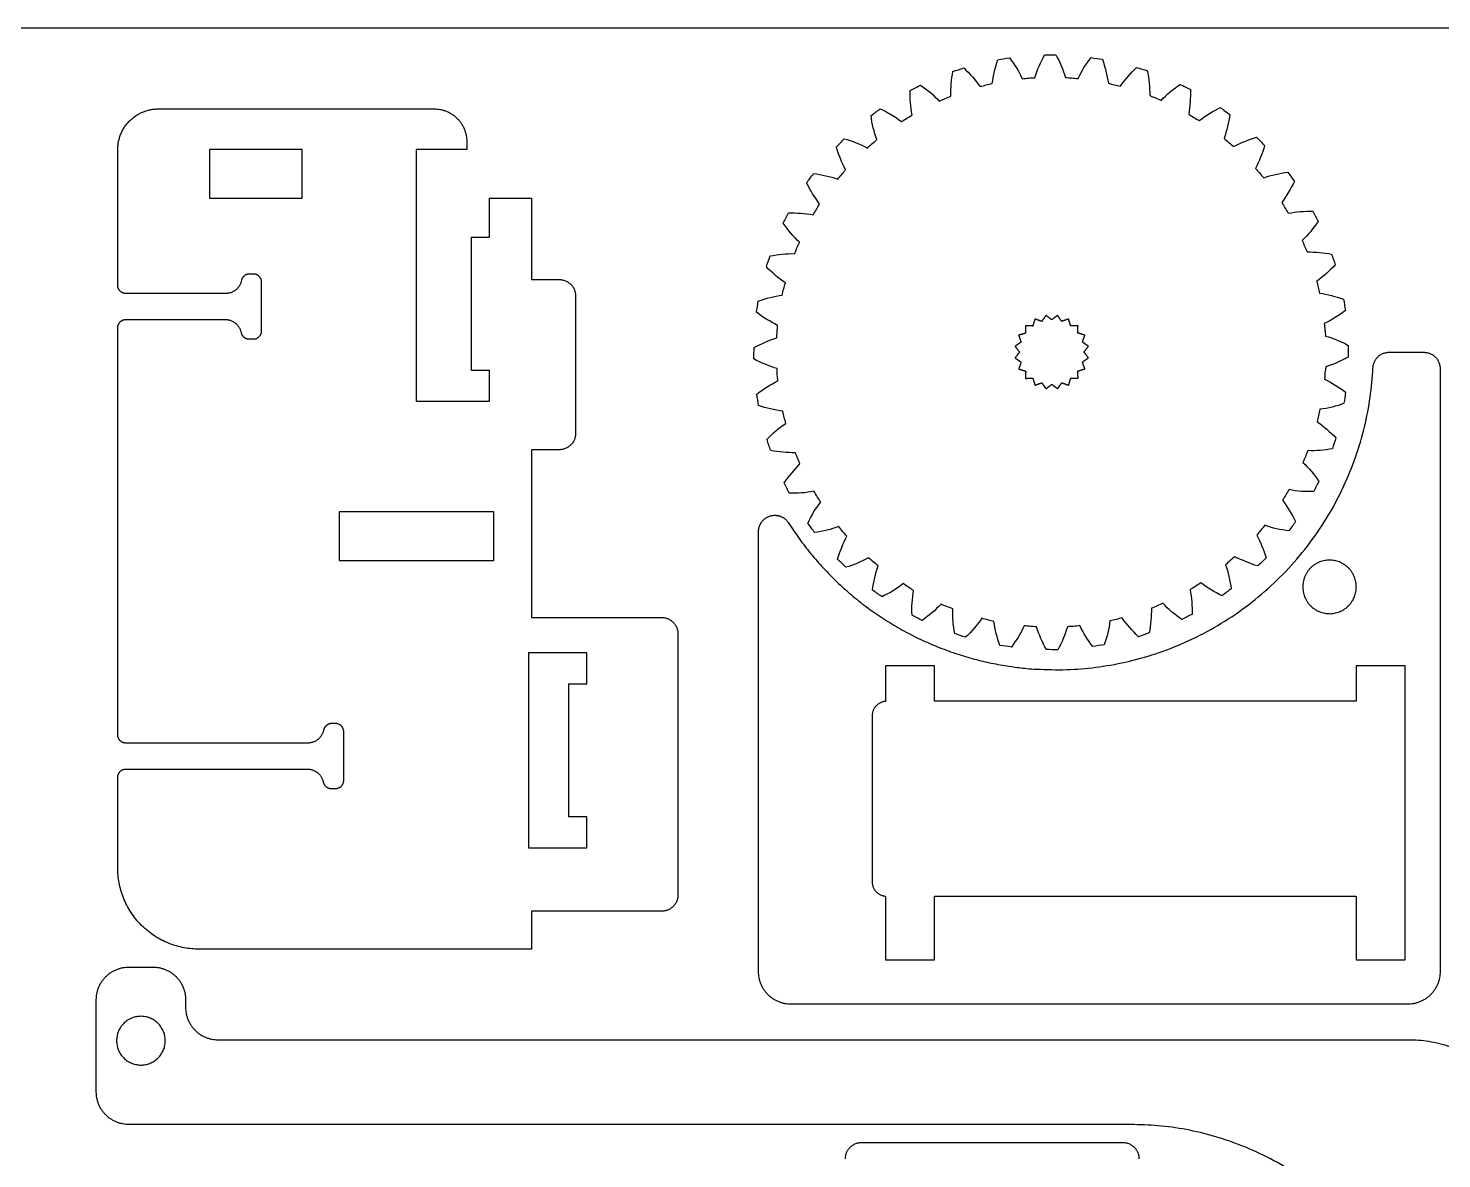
# Model space of a CAD drawing. Header units: millimetres. Extents: x -488 to 12, y -1 to 299.
# Drawn here: x -239.6 to -152.5, y 229.5 to 299.1 of the extents above; entities that cross this region are included whole.
import ezdxf

# ---------------------------------------------------------------- set-up
doc = ezdxf.new("R2010")
doc.units = ezdxf.units.MM
doc.header["$MEASUREMENT"] = 0
doc.layers.add('DEFAULT', color=7, linetype='Continuous')

msp = doc.modelspace()

# ---------------------------------------------------------------- linework, layer by layer
at = {"layer": 'DEFAULT'}
for p, q in [((-215.704, 291.628), (-215.704, 276.128)), ((-215.704, 276.128), (-211.185, 276.128))]:
    msp.add_line(p, q, dxfattribs=at)
msp.add_lwpolyline([(-488.317, -0.907), (11.683, -0.907), (11.683, 299.093), (-488.317, 299.093), (-488.317, -0.907)], dxfattribs=at)
for points, degree in [([(-180.203, 295.688), (-180.136, 296.191), (-180.022, 296.682), (-179.85, 297.159)], 3), ([(-179.85, 297.159), (-179.617, 297.197), (-179.384, 297.235), (-179.15, 297.273)], 3), ([(-179.15, 297.273), (-178.835, 296.869), (-178.564, 296.444), (-178.352, 295.988)], 3), ([(-177.581, 296.049), (-177.417, 296.543), (-177.23, 296.999), (-176.985, 297.454)], 3), ([(-176.985, 297.454), (-176.754, 297.456), (-176.522, 297.459), (-176.29, 297.461)], 3), ([(-176.29, 297.461), (-176.037, 297.019), (-175.842, 296.537), (-175.683, 296.061)], 3), ([(-174.913, 295.995), (-174.698, 296.464), (-174.438, 296.892), (-174.109, 297.286)], 3), ([(-174.109, 297.286), (-173.879, 297.253), (-173.648, 297.22), (-173.418, 297.187)], 3), ([(-173.418, 297.187), (-173.247, 296.706), (-173.129, 296.214), (-173.051, 295.706)], 3), ([(-182.758, 294.916), (-182.765, 295.419), (-182.721, 295.942), (-182.624, 296.437)], 3), ([(-182.624, 296.437), (-182.404, 296.507), (-182.183, 296.578), (-181.962, 296.649)], 3), ([(-181.962, 296.649), (-181.582, 296.308), (-181.255, 295.927), (-180.954, 295.504)], 3), ([(-172.305, 295.531), (-172.014, 295.941), (-171.683, 296.339), (-171.31, 296.684)], 3), ([(-171.31, 296.684), (-171.088, 296.614), (-170.866, 296.545), (-170.643, 296.475)], 3), ([(-170.643, 296.475), (-170.55, 295.969), (-170.497, 295.464), (-170.503, 294.957)], 3), ([(-185.144, 293.75), (-185.238, 294.253), (-185.27, 294.765), (-185.263, 295.271)], 3), ([(-185.263, 295.271), (-185.048, 295.376), (-184.833, 295.481), (-184.618, 295.586)], 3), ([(-184.618, 295.586), (-184.2, 295.3), (-183.809, 294.982), (-183.469, 294.612)], 3), ([(-180.954, 295.504), (-180.833, 295.537), (-180.712, 295.571), (-180.59, 295.605)], 3), ([(-180.59, 295.605), (-180.461, 295.633), (-180.332, 295.661), (-180.203, 295.688)], 3), ([(-178.352, 295.988), (-178.221, 296.002), (-178.089, 296.016), (-177.958, 296.031)], 3), ([(-177.958, 296.031), (-177.832, 296.037), (-177.707, 296.043), (-177.581, 296.049)], 3), ([(-175.683, 296.061), (-175.556, 296.053), (-175.428, 296.046), (-175.3, 296.038)], 3), ([(-175.3, 296.038), (-175.171, 296.024), (-175.042, 296.01), (-174.913, 295.995)], 3), ([(-173.051, 295.706), (-172.927, 295.676), (-172.803, 295.647), (-172.679, 295.618)], 3), ([(-172.679, 295.618), (-172.554, 295.589), (-172.43, 295.56), (-172.305, 295.531)], 3), ([(-169.799, 294.649), (-169.444, 295.018), (-169.052, 295.352), (-168.63, 295.64)], 3), ([(-168.63, 295.64), (-168.416, 295.534), (-168.202, 295.428), (-167.988, 295.322)], 3), ([(-167.988, 295.322), (-167.991, 294.818), (-168.023, 294.308), (-168.101, 293.805)], 3), ([(-183.469, 294.612), (-183.344, 294.667), (-183.219, 294.722), (-183.095, 294.778)], 3), ([(-183.095, 294.778), (-182.983, 294.824), (-182.87, 294.87), (-182.758, 294.916)], 3), ([(-170.503, 294.957), (-170.383, 294.906), (-170.262, 294.855), (-170.141, 294.804)], 3), ([(-170.141, 294.804), (-170.027, 294.753), (-169.913, 294.701), (-169.799, 294.649)], 3), ([(-231.585, 294.128), (-225.919, 294.128), (-220.252, 294.128), (-214.585, 294.128)], 3), ([(-187.672, 293.721), (-187.483, 293.857), (-187.294, 293.993), (-187.105, 294.129)], 3), ([(-187.306, 292.239), (-187.495, 292.713), (-187.61, 293.209), (-187.672, 293.721)], 3), ([(-187.105, 294.129), (-186.638, 293.918), (-186.2, 293.655), (-185.797, 293.348)], 3), ([(-185.797, 293.348), (-185.688, 293.415), (-185.579, 293.482), (-185.471, 293.549)], 3), ([(-185.471, 293.549), (-185.362, 293.616), (-185.253, 293.683), (-185.144, 293.75)], 3), ([(-168.101, 293.805), (-167.992, 293.738), (-167.882, 293.671), (-167.773, 293.605)], 3), ([(-167.773, 293.605), (-167.664, 293.538), (-167.555, 293.471), (-167.445, 293.405)], 3), ([(-167.445, 293.405), (-167.042, 293.719), (-166.605, 293.993), (-166.14, 294.206)], 3), ([(-166.14, 294.206), (-165.949, 294.068), (-165.758, 293.931), (-165.567, 293.793)], 3), ([(-165.567, 293.793), (-165.634, 293.288), (-165.755, 292.788), (-165.916, 292.301)], 3), ([(-212.585, 292.128), (-212.585, 291.962), (-212.585, 291.795), (-212.585, 291.628)], 3), ([(-189.808, 291.792), (-189.645, 291.959), (-189.482, 292.126), (-189.319, 292.294)], 3), ([(-189.243, 290.385), (-189.468, 290.833), (-189.675, 291.308), (-189.808, 291.792)], 3), ([(-189.319, 292.294), (-188.825, 292.156), (-188.346, 291.962), (-187.897, 291.721)], 3), ([(-187.897, 291.721), (-187.806, 291.807), (-187.714, 291.892), (-187.622, 291.977)], 3), ([(-187.622, 291.977), (-187.517, 292.064), (-187.411, 292.152), (-187.306, 292.239)], 3), ([(-165.916, 292.301), (-165.819, 292.219), (-165.721, 292.136), (-165.623, 292.053)], 3), ([(-165.623, 292.053), (-165.525, 291.97), (-165.427, 291.888), (-165.33, 291.805)], 3), ([(-165.33, 291.805), (-164.883, 292.044), (-164.411, 292.236), (-163.926, 292.391)], 3), ([(-163.422, 291.882), (-163.558, 291.384), (-163.757, 290.912), (-163.993, 290.459)], 3), ([(-163.926, 292.391), (-163.758, 292.221), (-163.59, 292.051), (-163.422, 291.882)], 3), ([(-234.085, 283.262), (-234.085, 286.05), (-234.085, 288.839), (-234.085, 291.628)], 3), ([(-228.431, 291.628), (-228.431, 290.628), (-228.431, 289.628), (-228.431, 288.628)], 3), ([(-222.719, 291.628), (-224.623, 291.628), (-226.527, 291.628), (-228.431, 291.628)], 3), ([(-222.719, 288.628), (-222.719, 289.628), (-222.719, 290.628), (-222.719, 291.628)], 3), ([(-212.585, 291.628), (-213.625, 291.628), (-214.665, 291.628), (-215.704, 291.628)], 3), ([(-191.644, 289.575), (-191.5, 289.767), (-191.355, 289.959), (-191.21, 290.151)], 3), ([(-191.21, 290.151), (-190.701, 290.083), (-190.204, 289.966), (-189.718, 289.802)], 3), ([(-189.718, 289.802), (-189.636, 289.9), (-189.553, 289.998), (-189.47, 290.095)], 3), ([(-189.47, 290.095), (-189.395, 290.192), (-189.319, 290.288), (-189.243, 290.385)], 3), ([(-163.993, 290.459), (-163.908, 290.368), (-163.823, 290.276), (-163.738, 290.184)], 3), ([(-163.738, 290.184), (-163.651, 290.086), (-163.565, 289.987), (-163.479, 289.888)], 3), ([(-163.479, 289.888), (-163.003, 290.059), (-162.505, 290.167), (-161.994, 290.234)], 3), ([(-161.994, 290.234), (-161.858, 290.045), (-161.722, 289.856), (-161.586, 289.667)], 3), ([(-190.842, 288.27), (-191.146, 288.691), (-191.412, 289.117), (-191.644, 289.575)], 3), ([(-161.586, 289.667), (-161.804, 289.208), (-162.078, 288.767), (-162.366, 288.359)], 3), ([(-228.431, 288.628), (-226.527, 288.628), (-224.623, 288.628), (-222.719, 288.628)], 3), ([(-211.185, 288.628), (-210.319, 288.628), (-209.452, 288.628), (-208.585, 288.628)], 3), ([(-211.185, 286.228), (-211.185, 287.028), (-211.185, 287.828), (-211.185, 288.628)], 3), ([(-208.585, 288.628), (-208.585, 286.959), (-208.585, 285.29), (-208.585, 283.62)], 3), ([(-162.366, 288.359), (-162.3, 288.25), (-162.233, 288.142), (-162.166, 288.033)], 3), ([(-193.078, 287.085), (-192.972, 287.299), (-192.866, 287.513), (-192.759, 287.727)], 3), ([(-192.759, 287.727), (-192.252, 287.735), (-191.743, 287.702), (-191.243, 287.614)], 3), ([(-191.243, 287.614), (-191.176, 287.723), (-191.109, 287.832), (-191.042, 287.942)], 3), ([(-191.042, 287.942), (-190.976, 288.051), (-190.909, 288.16), (-190.842, 288.27)], 3), ([(-162.166, 288.033), (-162.099, 287.924), (-162.032, 287.815), (-161.965, 287.706)], 3), ([(-161.965, 287.706), (-161.459, 287.801), (-160.955, 287.844), (-160.444, 287.826)], 3), ([(-160.444, 287.826), (-160.34, 287.618), (-160.236, 287.409), (-160.132, 287.201)], 3), ([(-192.086, 285.915), (-192.45, 286.279), (-192.784, 286.661), (-193.078, 287.085)], 3), ([(-160.132, 287.201), (-160.404, 286.77), (-160.739, 286.385), (-161.103, 286.031)], 3), ([(-212.285, 286.228), (-211.919, 286.228), (-211.552, 286.228), (-211.185, 286.228)], 3), ([(-212.285, 278.028), (-212.285, 280.762), (-212.285, 283.495), (-212.285, 286.228)], 3), ([(-192.242, 285.574), (-192.19, 285.688), (-192.138, 285.802), (-192.086, 285.915)], 3), ([(-161.103, 286.031), (-161.056, 285.912), (-161.009, 285.793), (-160.961, 285.674)], 3), ([(-160.961, 285.674), (-160.907, 285.556), (-160.853, 285.438), (-160.799, 285.32)], 3), ([(-194.121, 284.405), (-194.045, 284.628), (-193.969, 284.851), (-193.892, 285.075)], 3), ([(-193.892, 285.075), (-193.387, 285.173), (-192.883, 285.224), (-192.374, 285.215)], 3), ([(-192.374, 285.215), (-192.33, 285.334), (-192.286, 285.454), (-192.242, 285.574)], 3), ([(-160.799, 285.32), (-160.296, 285.322), (-159.79, 285.28), (-159.299, 285.183)], 3), ([(-159.299, 285.183), (-159.221, 284.964), (-159.144, 284.744), (-159.066, 284.525)], 3), ([(-225.723, 283.962), (-225.807, 283.962), (-225.89, 283.962), (-225.973, 283.962)], 3), ([(-192.948, 283.413), (-193.373, 283.695), (-193.77, 284.042), (-194.121, 284.405)], 3), ([(-159.066, 284.525), (-159.419, 284.153), (-159.802, 283.82), (-160.211, 283.516)], 3), ([(-225.223, 280.462), (-225.223, 281.462), (-225.223, 282.462), (-225.223, 283.462)], 3), ([(-208.585, 283.62), (-208.016, 283.62), (-207.447, 283.62), (-206.877, 283.62)], 3), ([(-193.056, 283.037), (-193.02, 283.162), (-192.984, 283.287), (-192.948, 283.413)], 3), ([(-160.211, 283.516), (-160.184, 283.394), (-160.158, 283.272), (-160.131, 283.15)], 3), ([(-160.131, 283.15), (-160.104, 283.027), (-160.077, 282.905), (-160.05, 282.782)], 3), ([(-227.443, 282.762), (-232.824, 282.762), (-233.205, 282.762), (-233.585, 282.762)], 3), ([(-205.877, 282.62), (-205.877, 279.795), (-205.877, 276.97), (-205.877, 274.145)], 3), ([(-194.724, 281.606), (-194.691, 281.836), (-194.658, 282.067), (-194.625, 282.297)], 3), ([(-194.625, 282.297), (-194.147, 282.475), (-193.653, 282.593), (-193.143, 282.663)], 3), ([(-193.143, 282.663), (-193.114, 282.788), (-193.085, 282.912), (-193.056, 283.037)], 3), ([(-160.05, 282.782), (-159.541, 282.711), (-159.041, 282.589), (-158.555, 282.412)], 3), ([(-158.555, 282.412), (-158.518, 282.179), (-158.48, 281.946), (-158.442, 281.713)], 3), ([(-193.433, 280.802), (-193.888, 281.027), (-194.328, 281.286), (-194.724, 281.606)], 3), ([(-176.895, 281.416), (-177.025, 281.23), (-177.154, 281.045)], 2), ([(-176.54, 281.143), (-176.718, 281.279), (-176.895, 281.416)], 2), ([(-176.18, 281.416), (-176.36, 281.28), (-176.54, 281.143)], 2), ([(-175.926, 281.047), (-176.053, 281.232), (-176.18, 281.416)], 2), ([(-158.442, 281.713), (-158.847, 281.403), (-159.284, 281.136), (-159.748, 280.911)], 3), ([(-234.085, 255.581), (-234.085, 263.941), (-234.085, 272.301), (-234.085, 280.662)], 3), ([(-233.585, 281.162), (-233.213, 281.162), (-232.841, 281.162), (-227.468, 281.162)], 3), ([(-193.456, 280.418), (-193.448, 280.546), (-193.441, 280.674), (-193.433, 280.802)], 3), ([(-177.708, 280.761), (-177.931, 280.767), (-178.155, 280.773)], 2), ([(-178.155, 280.773), (-178.151, 280.547), (-178.146, 280.321)], 2), ([(-177.576, 281.194), (-177.642, 280.978), (-177.708, 280.761)], 2), ([(-177.154, 281.045), (-177.365, 281.119), (-177.576, 281.194)], 2), ([(-175.499, 281.195), (-175.712, 281.121), (-175.926, 281.047)], 2), ([(-175.372, 280.766), (-175.435, 280.98), (-175.499, 281.195)], 2), ([(-174.919, 280.775), (-175.145, 280.77), (-175.372, 280.766)], 2), ([(-174.931, 280.327), (-174.925, 280.551), (-174.919, 280.775)], 2), ([(-159.748, 280.911), (-159.734, 280.78), (-159.719, 280.648), (-159.705, 280.517)], 3), ([(-159.705, 280.517), (-159.692, 280.392), (-159.679, 280.268), (-159.666, 280.143)], 3), ([(-225.999, 279.962), (-225.907, 279.962), (-225.815, 279.962), (-225.723, 279.962)], 3), ([(-194.878, 279.429), (-194.438, 279.675), (-193.964, 279.877), (-193.478, 280.035)], 3), ([(-193.478, 280.035), (-193.471, 280.163), (-193.463, 280.29), (-193.456, 280.418)], 3), ([(-178.428, 279.766), (-178.612, 279.64), (-178.797, 279.513)], 2), ([(-178.146, 280.321), (-178.361, 280.257), (-178.576, 280.194)], 2), ([(-178.576, 280.194), (-178.502, 279.98), (-178.428, 279.766)], 2), ([(-174.498, 280.196), (-174.715, 280.261), (-174.931, 280.327)], 2), ([(-174.648, 279.773), (-174.573, 279.985), (-174.498, 280.196)], 2), ([(-174.277, 279.515), (-174.462, 279.644), (-174.648, 279.773)], 2), ([(-159.666, 280.143), (-159.183, 280), (-158.704, 279.806), (-158.264, 279.568)], 3), ([(-158.264, 279.568), (-158.268, 279.328), (-158.271, 279.089), (-158.275, 278.849)], 3), ([(-194.892, 278.73), (-194.887, 278.963), (-194.883, 279.196), (-194.878, 279.429)], 3), ([(-193.466, 278.137), (-193.96, 278.285), (-194.445, 278.497), (-194.892, 278.73)], 3), ([(-178.797, 279.513), (-178.66, 279.333), (-178.524, 279.152)], 2), ([(-178.524, 279.152), (-178.66, 278.975), (-178.796, 278.797)], 2), ([(-178.796, 278.797), (-178.611, 278.668), (-178.425, 278.538)], 2), ([(-174.646, 278.545), (-174.461, 278.672), (-174.276, 278.799)], 2), ([(-174.549, 279.16), (-174.413, 279.337), (-174.277, 279.515)], 2), ([(-174.276, 278.799), (-174.413, 278.979), (-174.549, 279.16)], 2), ([(-158.275, 278.849), (-158.711, 278.6), (-159.181, 278.402), (-159.654, 278.246)], 3), ([(-155.745, 279.144), (-155.033, 279.144), (-154.322, 279.144), (-153.61, 279.144)], 3), ([(-211.185, 278.028), (-211.552, 278.028), (-211.919, 278.028), (-212.285, 278.028)], 3), ([(-211.185, 276.128), (-211.185, 276.762), (-211.185, 277.395), (-211.185, 278.028)], 3), ([(-193.448, 277.761), (-193.454, 277.886), (-193.46, 278.012), (-193.466, 278.137)], 3), ([(-178.425, 278.538), (-178.5, 278.327), (-178.575, 278.116)], 2), ([(-178.575, 278.116), (-178.359, 278.051), (-178.142, 277.985)], 2), ([(-178.142, 277.985), (-178.148, 277.761), (-178.154, 277.537)], 2), ([(-174.927, 277.991), (-174.712, 278.054), (-174.497, 278.118)], 2), ([(-174.918, 277.539), (-174.922, 277.765), (-174.927, 277.991)], 2), ([(-174.497, 278.118), (-174.571, 278.332), (-174.646, 278.545)], 2), ([(-159.701, 277.88), (-159.708, 277.752), (-159.716, 277.624), (-159.723, 277.496)], 3), ([(-159.654, 278.246), (-159.67, 278.124), (-159.685, 278.002), (-159.701, 277.88)], 3), ([(-152.61, 278.144), (-152.61, 265.763), (-152.61, 253.382), (-152.61, 241.001)], 3), ([(-194.711, 276.564), (-194.302, 276.883), (-193.871, 277.159), (-193.408, 277.387)], 3), ([(-193.408, 277.387), (-193.422, 277.511), (-193.435, 277.636), (-193.448, 277.761)], 3), ([(-178.154, 277.537), (-177.928, 277.542), (-177.702, 277.546)], 2), ([(-177.702, 277.546), (-177.638, 277.331), (-177.575, 277.117)], 2), ([(-177.575, 277.117), (-177.361, 277.191), (-177.147, 277.265)], 2), ([(-177.147, 277.265), (-177.02, 277.08), (-176.894, 276.896)], 2), ([(-176.894, 276.896), (-176.713, 277.032), (-176.533, 277.169)], 2), ([(-176.533, 277.169), (-176.355, 277.032), (-176.178, 276.896)], 2), ([(-176.178, 276.896), (-176.048, 277.082), (-175.919, 277.267)], 2), ([(-175.919, 277.267), (-175.708, 277.192), (-175.497, 277.118)], 2), ([(-175.497, 277.118), (-175.431, 277.334), (-175.366, 277.55)], 2), ([(-175.366, 277.55), (-175.142, 277.544), (-174.918, 277.539)], 2), ([(-159.723, 277.496), (-159.289, 277.269), (-158.837, 276.995), (-158.432, 276.692)], 3), ([(-194.597, 275.865), (-194.635, 276.098), (-194.673, 276.331), (-194.711, 276.564)], 3), ([(-158.432, 276.692), (-158.465, 276.461), (-158.498, 276.231), (-158.531, 276)], 3), ([(-193.106, 275.515), (-193.615, 275.581), (-194.112, 275.701), (-194.597, 275.865)], 3), ([(-193.022, 275.128), (-193.05, 275.257), (-193.078, 275.386), (-193.106, 275.515)], 3), ([(-160.097, 275.241), (-160.126, 275.117), (-160.155, 274.992), (-160.184, 274.868)], 3), ([(-160.013, 275.634), (-160.041, 275.503), (-160.069, 275.372), (-160.097, 275.241)], 3), ([(-158.531, 276), (-159.004, 275.811), (-159.51, 275.69), (-160.013, 275.634)], 3), ([(-194.09, 273.773), (-193.738, 274.14), (-193.345, 274.487), (-192.921, 274.764)], 3), ([(-192.921, 274.764), (-192.954, 274.886), (-192.988, 275.007), (-193.022, 275.128)], 3), ([(-160.184, 274.868), (-159.764, 274.572), (-159.387, 274.245), (-159.031, 273.873)], 3), ([(-193.854, 273.094), (-193.933, 273.321), (-194.011, 273.547), (-194.09, 273.773)], 3), ([(-159.031, 273.873), (-159.101, 273.65), (-159.171, 273.428), (-159.24, 273.206)], 3), ([(-206.877, 273.145), (-207.447, 273.145), (-208.016, 273.145), (-208.585, 273.145)], 3), ([(-208.585, 273.145), (-208.585, 269.701), (-208.585, 266.257), (-208.585, 262.813)], 3), ([(-192.334, 272.96), (-192.839, 272.957), (-193.353, 272.997), (-193.854, 273.094)], 3), ([(-192.195, 272.624), (-192.241, 272.736), (-192.287, 272.848), (-192.334, 272.96)], 3), ([(-192.053, 272.267), (-192.1, 272.386), (-192.147, 272.505), (-192.195, 272.624)], 3), ([(-160.91, 272.703), (-160.962, 272.59), (-161.014, 272.476), (-161.066, 272.362)], 3), ([(-160.761, 273.086), (-160.811, 272.959), (-160.861, 272.831), (-160.91, 272.703)], 3), ([(-159.24, 273.206), (-159.745, 273.111), (-160.252, 273.064), (-160.761, 273.086)], 3), ([(-193.024, 271.097), (-192.736, 271.516), (-192.401, 271.899), (-192.053, 272.267)], 3), ([(-161.066, 272.362), (-160.697, 272.01), (-160.361, 271.624), (-160.075, 271.192)], 3), ([(-192.712, 270.472), (-192.816, 270.68), (-192.92, 270.888), (-193.024, 271.097)], 3), ([(-160.075, 271.192), (-160.182, 270.985), (-160.29, 270.778), (-160.397, 270.571)], 3), ([(-191.191, 270.591), (-191.687, 270.485), (-192.203, 270.442), (-192.712, 270.472)], 3), ([(-190.987, 270.245), (-191.055, 270.36), (-191.123, 270.476), (-191.191, 270.591)], 3), ([(-190.766, 269.921), (-190.839, 270.029), (-190.913, 270.137), (-190.987, 270.245)], 3), ([(-162.113, 270.356), (-162.18, 270.247), (-162.247, 270.138), (-162.314, 270.028)], 3), ([(-162.314, 270.028), (-162.014, 269.615), (-161.737, 269.171), (-161.512, 268.723)], 3), ([(-161.913, 270.684), (-161.98, 270.575), (-162.047, 270.465), (-162.113, 270.356)], 3), ([(-160.397, 270.571), (-160.904, 270.544), (-161.41, 270.587), (-161.913, 270.684)], 3), ([(-220.437, 269.329), (-220.437, 268.329), (-220.437, 267.329), (-220.437, 266.329)], 3), ([(-210.906, 269.329), (-214.083, 269.329), (-217.26, 269.329), (-220.437, 269.329)], 3), ([(-210.906, 266.329), (-210.906, 267.329), (-210.906, 268.329), (-210.906, 269.329)], 3), ([(-191.567, 268.61), (-191.354, 269.075), (-191.092, 269.52), (-190.766, 269.921)], 3), ([(-191.138, 268.046), (-191.281, 268.234), (-191.424, 268.422), (-191.567, 268.61)], 3), ([(-189.656, 268.412), (-190.132, 268.234), (-190.627, 268.116), (-191.138, 268.046)], 3), ([(-189.415, 268.093), (-189.495, 268.199), (-189.576, 268.306), (-189.656, 268.412)], 3), ([(-163.417, 268.499), (-163.498, 268.395), (-163.58, 268.29), (-163.662, 268.185)], 3), ([(-161.925, 268.149), (-162.441, 268.202), (-162.937, 268.316), (-163.417, 268.499)], 3), ([(-161.512, 268.723), (-161.65, 268.532), (-161.788, 268.341), (-161.925, 268.149)], 3), ([(-194.604, 241.001), (-194.604, 250.036), (-194.604, 259.071), (-194.604, 268.106)], 3), ([(-189.731, 266.395), (-189.589, 266.893), (-189.39, 267.367), (-189.159, 267.818)], 3), ([(-189.159, 267.818), (-189.244, 267.909), (-189.329, 268.001), (-189.415, 268.093)], 3), ([(-163.662, 268.185), (-163.744, 268.087), (-163.827, 267.99), (-163.91, 267.892)], 3), ([(-163.91, 267.892), (-163.672, 267.44), (-163.48, 266.969), (-163.324, 266.488)], 3), ([(-165.255, 266.556), (-165.348, 266.477), (-165.441, 266.399), (-165.534, 266.321)], 3), ([(-163.833, 265.984), (-164.32, 266.133), (-164.796, 266.327), (-165.255, 266.556)], 3), ([(-220.437, 266.329), (-217.26, 266.329), (-214.083, 266.329), (-210.906, 266.329)], 3), ([(-189.23, 265.907), (-189.397, 266.07), (-189.564, 266.233), (-189.731, 266.395)], 3), ([(-187.826, 266.493), (-188.269, 266.241), (-188.74, 266.04), (-189.23, 265.907)], 3), ([(-187.533, 266.244), (-187.631, 266.327), (-187.729, 266.41), (-187.826, 266.493)], 3), ([(-187.589, 264.505), (-187.517, 265.007), (-187.386, 265.509), (-187.24, 265.997)], 3), ([(-187.24, 265.997), (-187.337, 266.079), (-187.435, 266.162), (-187.533, 266.244)], 3), ([(-165.534, 266.321), (-165.632, 266.234), (-165.731, 266.148), (-165.83, 266.062)], 3), ([(-165.83, 266.062), (-165.665, 265.582), (-165.556, 265.087), (-165.484, 264.577)], 3), ([(-163.324, 266.488), (-163.494, 266.32), (-163.663, 266.152), (-163.833, 265.984)], 3), ([(-185.69, 264.897), (-186.093, 264.578), (-186.528, 264.311), (-186.995, 264.094)], 3), ([(-185.359, 264.676), (-185.469, 264.749), (-185.58, 264.823), (-185.69, 264.897)], 3), ([(-167.359, 264.949), (-167.467, 264.876), (-167.575, 264.802), (-167.682, 264.728)], 3), ([(-166.048, 264.148), (-166.504, 264.376), (-166.948, 264.637), (-167.359, 264.949)], 3), ([(-186.995, 264.094), (-187.193, 264.231), (-187.391, 264.368), (-187.589, 264.505)], 3), ([(-185.052, 264.472), (-185.154, 264.54), (-185.256, 264.608), (-185.359, 264.676)], 3), ([(-185.145, 262.959), (-185.177, 263.46), (-185.129, 263.98), (-185.052, 264.472)], 3), ([(-167.682, 264.728), (-167.791, 264.661), (-167.9, 264.595), (-168.008, 264.528)], 3), ([(-168.008, 264.528), (-167.923, 264.02), (-167.88, 263.517), (-167.889, 263.007)], 3), ([(-165.484, 264.577), (-165.672, 264.434), (-165.86, 264.291), (-166.048, 264.148)], 3), ([(-183.353, 263.628), (-183.714, 263.265), (-184.105, 262.931), (-184.522, 262.638)], 3), ([(-183.015, 263.493), (-183.128, 263.538), (-183.241, 263.583), (-183.353, 263.628)], 3), ([(-182.632, 263.344), (-182.76, 263.394), (-182.887, 263.443), (-183.015, 263.493)], 3), ([(-182.513, 261.823), (-182.614, 262.329), (-182.661, 262.835), (-182.632, 263.344)], 3), ([(-170.398, 263.381), (-170.397, 262.875), (-170.428, 262.359), (-170.532, 261.861)], 3), ([(-170.041, 263.524), (-170.16, 263.476), (-170.279, 263.429), (-170.398, 263.381)], 3), ([(-169.687, 263.686), (-169.805, 263.632), (-169.923, 263.578), (-170.041, 263.524)], 3), ([(-168.514, 262.694), (-168.947, 262.973), (-169.339, 263.301), (-169.687, 263.686)], 3), ([(-208.585, 262.813), (-205.913, 262.813), (-203.241, 262.813), (-200.569, 262.813)], 3), ([(-184.522, 262.638), (-184.73, 262.745), (-184.937, 262.852), (-185.145, 262.959)], 3), ([(-180.85, 262.767), (-181.131, 262.342), (-181.475, 261.946), (-181.843, 261.594)], 3), ([(-180.474, 262.659), (-180.599, 262.695), (-180.725, 262.731), (-180.85, 262.767)], 3), ([(-180.101, 262.572), (-180.226, 262.601), (-180.35, 262.63), (-180.474, 262.659)], 3), ([(-179.735, 261.09), (-179.9, 261.57), (-180.031, 262.064), (-180.101, 262.572)], 3), ([(-178.243, 262.303), (-178.443, 261.835), (-178.724, 261.401), (-179.023, 260.995)], 3), ([(-177.836, 262.263), (-177.971, 262.276), (-178.107, 262.289), (-178.243, 262.303)], 3), ([(-177.472, 262.237), (-177.593, 262.246), (-177.714, 262.254), (-177.836, 262.263)], 3), ([(-176.866, 260.837), (-177.12, 261.279), (-177.321, 261.756), (-177.472, 262.237)], 3), ([(-175.575, 262.248), (-175.715, 261.757), (-175.914, 261.267), (-176.167, 260.823)], 3), ([(-175.198, 262.267), (-175.324, 262.261), (-175.449, 262.255), (-175.575, 262.248)], 3), ([(-174.804, 262.31), (-174.935, 262.296), (-175.067, 262.282), (-175.198, 262.267)], 3), ([(-174.005, 261.025), (-174.322, 261.423), (-174.586, 261.849), (-174.804, 262.31)], 3), ([(-172.953, 262.609), (-173.005, 262.107), (-173.13, 261.622), (-173.306, 261.138)], 3), ([(-172.566, 262.693), (-172.695, 262.665), (-172.824, 262.637), (-172.953, 262.609)], 3), ([(-172.202, 262.794), (-172.323, 262.76), (-172.444, 262.727), (-172.566, 262.693)], 3), ([(-171.191, 261.628), (-171.563, 261.993), (-171.9, 262.372), (-172.202, 262.794)], 3), ([(-167.889, 263.007), (-168.097, 262.902), (-168.306, 262.798), (-168.514, 262.694)], 3), ([(-199.569, 261.813), (-199.569, 256.451), (-199.569, 251.088), (-199.569, 245.725)], 3), ([(-181.843, 261.594), (-182.066, 261.67), (-182.289, 261.747), (-182.513, 261.823)], 3), ([(-170.532, 261.861), (-170.751, 261.784), (-170.971, 261.706), (-171.191, 261.628)], 3), ([(-208.785, 260.636), (-208.785, 256.636), (-208.785, 252.636), (-208.785, 248.636)], 3), ([(-205.185, 260.636), (-206.219, 260.636), (-207.252, 260.636), (-208.785, 260.636)], 3), ([(-205.185, 258.736), (-205.185, 259.369), (-205.185, 260.002), (-205.185, 260.636)], 3), ([(-179.023, 260.995), (-179.26, 261.027), (-179.498, 261.059), (-179.735, 261.09)], 3), ([(-176.167, 260.823), (-176.4, 260.828), (-176.633, 260.832), (-176.866, 260.837)], 3), ([(-173.306, 261.138), (-173.539, 261.101), (-173.772, 261.063), (-174.005, 261.025)], 3), ([(-183.771, 259.829), (-184.771, 259.829), (-185.771, 259.829), (-186.771, 259.829)], 3), ([(-186.771, 259.829), (-186.771, 259.103), (-186.771, 258.376), (-186.771, 257.649)], 3), ([(-183.771, 257.651), (-183.771, 258.377), (-183.771, 259.103), (-183.771, 259.829)], 3), ([(-157.771, 259.829), (-157.771, 259.103), (-157.771, 258.377), (-157.771, 257.651)], 3), ([(-154.771, 259.829), (-155.771, 259.829), (-156.771, 259.829), (-157.771, 259.829)], 3), ([(-154.771, 241.741), (-154.771, 247.77), (-154.771, 253.8), (-154.771, 259.829)], 3), ([(-206.285, 250.536), (-206.285, 253.269), (-206.285, 256.002), (-206.285, 258.736)], 3), ([(-206.285, 258.736), (-205.919, 258.736), (-205.552, 258.736), (-205.185, 258.736)], 3), ([(-157.771, 257.651), (-166.437, 257.651), (-175.104, 257.651), (-183.771, 257.651)], 3), ([(-220.663, 256.281), (-220.746, 256.281), (-220.829, 256.281), (-220.913, 256.281)], 3), ([(-187.604, 256.751), (-187.604, 253.351), (-187.604, 249.951), (-187.604, 246.551)], 3), ([(-220.163, 252.781), (-220.163, 253.781), (-220.163, 254.781), (-220.163, 255.781)], 3), ([(-222.382, 255.081), (-228.783, 255.081), (-231.184, 255.081), (-233.585, 255.081)], 3), ([(-233.585, 253.481), (-231.191, 253.481), (-228.796, 253.481), (-222.402, 253.481)], 3), ([(-234.085, 247.393), (-234.085, 249.256), (-234.085, 251.118), (-234.085, 252.981)], 3), ([(-220.932, 252.281), (-220.842, 252.281), (-220.752, 252.281), (-220.663, 252.281)], 3), ([(-205.185, 250.536), (-205.552, 250.536), (-205.919, 250.536), (-206.285, 250.536)], 3), ([(-208.785, 248.636), (-207.252, 248.636), (-206.219, 248.636), (-205.185, 248.636)], 3), ([(-186.771, 245.654), (-186.771, 244.35), (-186.771, 243.045), (-186.771, 241.741)], 3), ([(-183.771, 245.651), (-175.104, 245.651), (-166.437, 245.651), (-157.771, 245.651)], 3), ([(-183.771, 241.741), (-183.771, 243.044), (-183.771, 244.348), (-183.771, 245.651)], 3), ([(-157.771, 245.651), (-157.771, 244.348), (-157.771, 243.044), (-157.771, 241.741)], 3), ([(-200.569, 244.725), (-203.241, 244.725), (-205.913, 244.725), (-208.585, 244.725)], 3), ([(-208.585, 244.725), (-208.585, 243.948), (-208.585, 243.17), (-208.585, 242.393)], 3), ([(-208.585, 242.393), (-215.419, 242.393), (-222.252, 242.393), (-229.085, 242.393)], 3), ([(-233.407, 241.285), (-232.907, 241.285), (-232.407, 241.285), (-231.907, 241.285)], 3), ([(-186.771, 241.741), (-185.771, 241.741), (-184.771, 241.741), (-183.771, 241.741)], 3), ([(-157.771, 241.741), (-156.771, 241.741), (-155.771, 241.741), (-154.771, 241.741)], 3), ([(-235.407, 233.594), (-235.407, 235.491), (-235.407, 237.388), (-235.407, 239.285)], 3), ([(-229.907, 239.285), (-229.907, 239.127), (-229.907, 238.969), (-229.907, 238.811)], 3), ([(-154.61, 239.001), (-167.275, 239.001), (-179.94, 239.001), (-192.604, 239.001)], 3), ([(-227.907, 236.811), (-203.407, 236.811), (-178.907, 236.811), (-154.407, 236.811)], 3), ([(-171.665, 231.594), (-192.245, 231.594), (-212.826, 231.594), (-233.407, 231.594)], 3), ([(-188.251, 230.488), (-182.888, 230.488), (-177.525, 230.488), (-172.163, 230.488)], 3)]:
    msp.add_open_spline(points, degree=degree, dxfattribs=at)
for points, weights in [([(-234.085, 291.628), (-234.085, 294.128), (-231.585, 294.128)], [1, 0.707106781189, 0.999999999995]), ([(-214.585, 294.128), (-212.585, 294.128), (-212.585, 292.128)], [0.999999999999, 0.70710678119, 0.999999999995]), ([(-225.973, 283.962), (-226.382, 283.962), (-226.463, 283.562)], [1, 0.747270245639, 0.930688033362]), ([(-225.223, 283.462), (-225.223, 283.962), (-225.723, 283.962)], [1, 0.707106781187, 1]), ([(-233.585, 282.762), (-234.085, 282.762), (-234.085, 283.262)], [1, 0.707106781189, 0.999999999995]), ([(-226.463, 283.562), (-226.627, 282.762), (-227.443, 282.762)], [0.930688033363, 0.747270245639, 1]), ([(-206.877, 283.62), (-205.877, 283.62), (-205.877, 282.62)], [1, 0.707106781192, 0.999999999988]), ([(-234.085, 280.662), (-234.085, 281.162), (-233.585, 281.162)], [0.999999999997, 0.707106781188, 1]), ([(-227.468, 281.162), (-226.652, 281.162), (-226.488, 280.362)], [1, 0.747270245639, 0.930688033363]), ([(-225.723, 279.962), (-225.223, 279.962), (-225.223, 280.462)], [1, 0.707106781187, 1]), ([(-226.488, 280.362), (-226.407, 279.962), (-225.999, 279.962)], [0.930688033362, 0.747270245639, 1]), ([(-156.744, 278.193), (-156.697, 279.144), (-155.745, 279.144)], [0.980713615321, 0.717090268238, 1]), ([(-153.61, 279.144), (-152.61, 279.144), (-152.61, 278.144)], [1, 0.707106781187, 1]), ([(-205.877, 274.145), (-205.877, 273.145), (-206.877, 273.145)], [0.999999999999, 0.70710678119, 0.999999999993]), ([(-194.604, 268.106), (-194.604, 269.106), (-193.604, 269.106)], [1, 0.707106781187, 1]), ([(-193.604, 269.106), (-193.056, 269.106), (-192.761, 268.643)], [1, 0.81479938772, 0.86380881914]), ([(-200.569, 262.813), (-199.569, 262.813), (-199.569, 261.813)], [0.999999999996, 0.707106781191, 0.999999999994]), ([(-186.771, 257.649), (-187.604, 257.587), (-187.604, 256.751)], [0.971478185465, 0.722139211853, 1]), ([(-220.913, 256.281), (-221.321, 256.281), (-221.402, 255.881)], [1, 0.747270245639, 0.930688033363]), ([(-220.163, 255.781), (-220.163, 256.281), (-220.663, 256.281)], [1, 0.707106781187, 1]), ([(-233.585, 255.081), (-234.085, 255.081), (-234.085, 255.581)], [1, 0.707106781189, 0.999999999995]), ([(-221.402, 255.881), (-221.566, 255.081), (-222.382, 255.081)], [0.930688033363, 0.747270245639, 1]), ([(-234.085, 252.981), (-234.085, 253.481), (-233.585, 253.481)], [1, 0.707106781187, 1]), ([(-222.402, 253.481), (-221.585, 253.481), (-221.422, 252.681)], [1, 0.747270245639, 0.930688033363]), ([(-221.422, 252.681), (-221.341, 252.281), (-220.932, 252.281)], [0.930688033363, 0.747270245639, 1]), ([(-220.663, 252.281), (-220.163, 252.281), (-220.163, 252.781)], [1, 0.707106781187, 1]), ([(-229.085, 242.393), (-234.085, 242.393), (-234.085, 247.393)], [1, 0.707106781187, 0.999999999998]), ([(-187.604, 246.551), (-187.604, 245.715), (-186.771, 245.654)], [1, 0.722139211853, 0.971478185465]), ([(-199.569, 245.725), (-199.569, 244.725), (-200.569, 244.725)], [1, 0.707106781189, 0.999999999996]), ([(-235.407, 239.285), (-235.407, 241.285), (-233.407, 241.285)], [1, 0.707106781187, 1]), ([(-231.907, 241.285), (-229.907, 241.285), (-229.907, 239.285)], [1, 0.707106781187, 1]), ([(-192.604, 239.001), (-194.604, 239.001), (-194.604, 241.001)], [1, 0.707106781187, 1]), ([(-152.61, 241.001), (-152.61, 239.001), (-154.61, 239.001)], [1, 0.707106781187, 1]), ([(-229.907, 238.811), (-229.907, 236.811), (-227.907, 236.811)], [1, 0.707106781187, 1]), ([(-154.407, 236.811), (-147.407, 236.811), (-147.407, 229.811)], [1, 0.707106781187, 1]), ([(-233.407, 231.594), (-235.407, 231.594), (-235.407, 233.594)], [1, 0.707106781187, 1]), ([(-189.251, 229.488), (-189.251, 230.488), (-188.251, 230.488)], [0.999999999996, 0.707106781191, 0.999999999994]), ([(-172.163, 230.488), (-171.163, 230.488), (-171.163, 229.488)], [1, 0.707106781189, 0.999999999996])]:
    msp.add_rational_spline(points, weights, degree=2, dxfattribs=at)
for points, weights, knots in [([(-192.761, 268.643), (-186.998, 259.594), (-176.271, 259.594), (-157.65, 259.594), (-156.744, 278.193)], [0.86380881914, 0.81479938772, 1, 0.717090268238, 0.980713615321], [0, 0, 0, 19.571711, 19.571711, 49.469169, 49.469169, 49.469169]), ([(-159.421, 266.347), (-161.071, 266.347), (-161.071, 264.697), (-161.071, 263.047), (-159.421, 263.047)], [1, 0.707106781187, 1, 0.707106781187, 1], [0, 0, 0, 2.591618, 2.591618, 5.183236, 5.183236, 5.183236]), ([(-159.421, 263.047), (-157.771, 263.047), (-157.771, 264.697), (-157.771, 266.347), (-159.421, 266.347)], [1, 0.707106781187, 1, 0.707106781187, 1], [0, 0, 0, 2.591618, 2.591618, 5.183236, 5.183236, 5.183236]), ([(-232.657, 238.256), (-234.157, 238.256), (-234.157, 236.756), (-234.157, 235.256), (-232.657, 235.256)], [1, 0.707106781187, 1, 0.707106781187, 1], [-4.711988, -4.711988, -4.711988, -2.355994, -2.355994, 0, 0, 0]), ([(-232.657, 235.256), (-231.157, 235.256), (-231.157, 236.756), (-231.157, 238.256), (-232.657, 238.256)], [1, 0.707106781187, 1, 0.707106781187, 1], [-4.711988, -4.711988, -4.711988, -2.355994, -2.355994, 0, 0, 0]), ([(-170.363, 194.506), (-153.098, 195.72), (-153.098, 213.027), (-153.098, 231.594), (-171.665, 231.594)], [0.972735506634, 0.721440496461, 1, 0.707106781187, 1], [-57.013114, -57.013114, -57.013114, -29.221585, -29.221585, 0, 0, 0])]:
    msp.add_rational_spline(points, weights, degree=2, knots=knots, dxfattribs=at)
at = {"layer": 'DEFAULT', "extrusion": (-7.58476e-08, 2.26918e-19, 1)}
msp.add_open_spline([(-205.185, 248.636), (-205.185, 249.269), (-205.185, 249.902), (-205.185, 250.536)], degree=3, dxfattribs=at)

doc.saveas('drawing.dxf')
